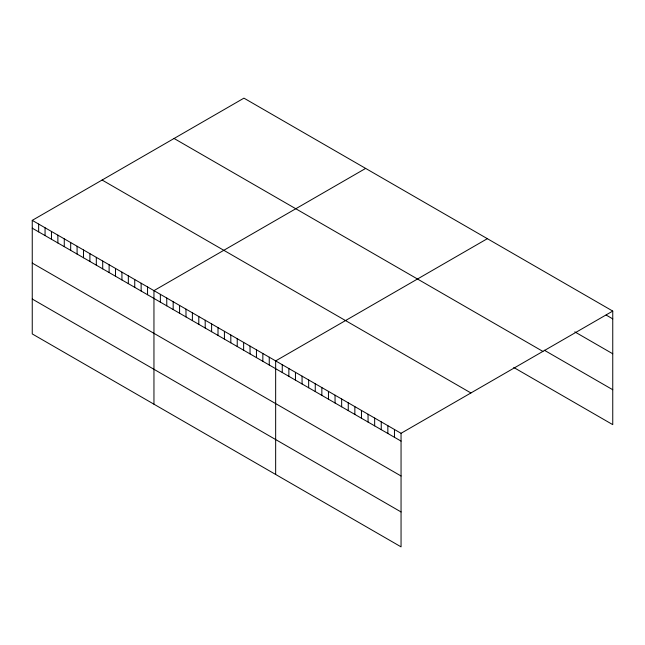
<?xml version="1.0" encoding="UTF-8"?>
<svg xmlns="http://www.w3.org/2000/svg" width="645" height="645" viewBox="0 0 645 645"><rect width="100%" height="100%" fill="white"/><g stroke="black" fill="none" stroke-linecap="round" stroke-linejoin="round"><path stroke-width="0.97" d="M32.25 220.364L401.053 433.295L401.053 546.855L32.25 333.925L32.25 220.364L243.947 98.145L612.75 311.075L612.75 424.636L513.759 367.481M365.651 168.41L153.953 290.637L153.953 404.197M487.354 238.674L275.657 360.902L275.657 474.462M401.053 433.295L612.75 311.075M606.147 315.066L612.75 318.872M574.8 331.869L612.75 353.774M544.275 350.203L612.75 389.733M174.085 138.481L542.888 351.404M102.112 180.036L470.915 392.958M32.25 228.169L401.053 441.099M32.25 263.071L401.053 475.994M32.25 299.03L401.053 511.953M394.458 429.481L394.458 437.286M387.855 425.676L387.855 433.472M381.251 421.862L381.251 429.667M374.656 418.057L374.656 425.853M368.053 414.243L368.053 422.048M361.458 410.43L361.458 418.234M354.855 406.624L354.855 414.429M348.26 402.811L348.26 410.615M341.656 399.005L341.656 406.802M335.053 395.192L335.053 402.996M328.458 391.378L328.458 399.182M321.855 387.572L321.855 395.377M315.26 383.759L315.26 391.563M308.657 379.953L308.657 387.75M302.062 376.14L302.062 383.944M295.458 372.326L295.458 380.131M288.863 368.521L288.863 376.325M282.26 364.707L282.26 372.512M269.255 357.201L269.255 365.006M262.846 353.5L262.846 361.305M256.444 349.808L256.444 357.604M250.034 346.107L250.034 353.911M243.633 342.406L243.633 350.211M237.231 338.714L237.231 346.51M230.821 335.013L230.821 342.817M224.42 331.312L224.42 339.117M218.01 327.612L218.01 335.416M211.608 323.919L211.608 331.724M205.199 320.218L205.199 328.023M198.797 316.518L198.797 324.322M192.387 312.825L192.387 320.621M185.986 309.124L185.986 316.929M179.576 305.424L179.576 313.228M173.174 301.731L173.174 309.527M166.765 298.03L166.765 305.835M160.363 294.33L160.363 302.134M147.552 286.936L147.552 294.741M141.142 283.236L141.142 291.04M134.74 279.535L134.74 287.339M128.331 275.842L128.331 283.647M121.929 272.142L121.929 279.946M115.52 268.441L115.52 276.245M109.118 264.748L109.118 272.545M102.708 261.048L102.708 268.852M96.307 257.347L96.307 265.151M89.897 253.654L89.897 261.451M83.495 249.954L83.495 257.758M77.086 246.253L77.086 254.057M70.684 242.56L70.684 250.357M64.274 238.86L64.274 246.664M57.873 235.159L57.873 242.963M51.463 231.458L51.463 239.263M45.061 227.766L45.061 235.57M38.652 224.065L38.652 231.869"/></g></svg>
